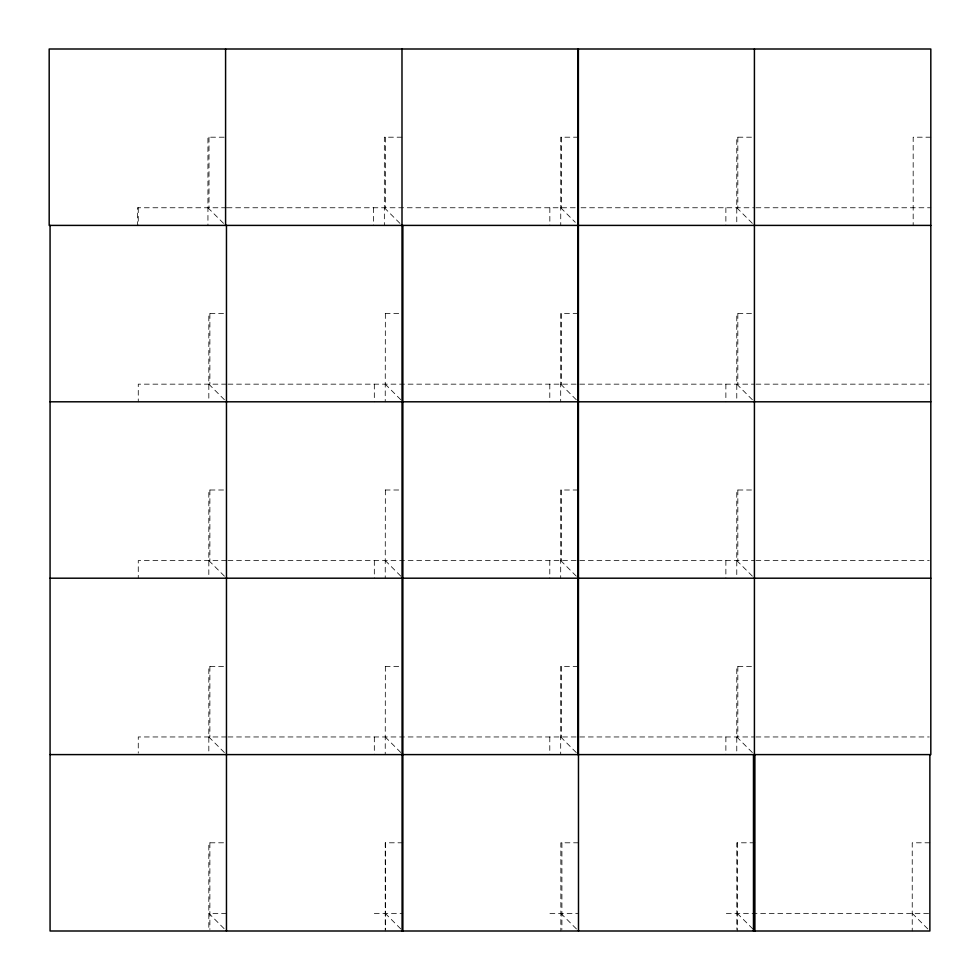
<?xml version="1.0" encoding="UTF-8"?>
<svg xmlns="http://www.w3.org/2000/svg" width="980" height="980" viewBox="0 0 980 980"><rect width="100%" height="100%" fill="white"/><g stroke="black" fill="none" stroke-linecap="round" stroke-linejoin="round"><path stroke-width="0.73" stroke-dasharray="4.9 3.68" d="M224.114 137.2L207.944 137.2L207.944 225.4M401.984 137.2L384.344 137.2L384.344 225.4M578.384 137.2L560.744 137.2L560.744 225.4M751.476 137.2L736.776 137.2L736.776 225.4M930.816 137.2L913.176 137.2L913.176 225.4M226.466 207.76L137.384 207.76L137.384 225.4M227.103 207.76L578.384 207.76M581.054 207.76L754.416 207.76M755.935 207.76L930.816 207.76M223.526 313.6L208.826 313.6L208.826 401.8M385.226 313.6L401.935 313.6M578.016 313.6L560.695 313.6L560.695 401.8M751.476 313.6L736.776 313.6L736.776 401.8M226.466 384.16L138.266 384.16L138.266 401.8M227.985 384.16L754.416 384.16M755.935 384.16L929.297 384.16M223.526 490L208.826 490L208.826 578.2M385.226 490L401.935 490M578.016 490L560.695 490L560.695 578.2M751.476 490L736.776 490L736.776 578.2M226.466 560.56L138.266 560.56L138.266 578.2M227.985 560.56L754.416 560.56M755.935 560.56L929.297 560.56M223.526 666.4L208.826 666.4L208.826 754.6M385.226 666.4L401.935 666.4M578.016 666.4L560.695 666.4L560.695 754.6M751.476 666.4L736.776 666.4L736.776 754.6M226.466 736.96L138.266 736.96L138.266 753.13M227.985 736.96L754.416 736.96M755.935 736.96L929.297 736.96M223.526 842.8L208.826 842.8L208.826 931M402.866 842.8L385.226 842.8L385.226 931M578.494 842.8L560.854 842.8L560.854 931M754.894 842.8L736.899 842.8L736.899 929.481M929.873 842.8L912.233 842.8L912.233 931M226.466 913.36L208.826 913.36L226.466 931M374.323 913.36L402.866 913.36M549.952 913.36L578.494 913.36M726.352 913.36L929.873 913.36M736.776 207.76L752.346 223.33M560.744 207.76L575.272 222.289M736.776 384.16L754.416 401.8M384.344 207.76L400.943 224.359M560.695 384.16L578.335 401.8M736.776 560.56L754.416 578.2M385.226 384.16L402.866 401.8M207.944 207.76L225.584 225.4M560.695 560.56L578.335 578.2M736.776 736.96L754.416 754.6M912.233 913.36L927.803 928.93M208.826 384.16L226.466 401.8M385.226 560.56L402.866 578.2M737.254 913.36L753.853 929.959M560.695 736.96L578.335 754.6M208.826 560.56L226.466 578.2M385.226 736.96L400.796 752.53M560.854 913.36L577.453 929.959M208.826 736.96L224.396 752.53M385.226 913.36L402.866 931M737.83 137.2L737.83 207.76M737.83 313.6L737.83 384.16M737.83 490L737.83 560.56M737.83 666.4L737.83 736.96M737.254 842.8L737.254 931M725.874 207.76L725.874 225.4M725.874 384.16L725.874 401.8M725.874 560.56L725.874 578.2M725.874 736.96L725.874 754.6M561.908 842.8L561.908 929.481M561.43 137.2L561.43 207.76M561.43 313.6L561.43 384.16M561.43 490L561.43 560.56M561.43 666.4L561.43 736.96M549.841 207.76L549.841 225.4M549.792 384.16L549.792 401.8M549.792 560.56L549.792 578.2M549.792 736.96L549.792 754.6M385.397 137.2L385.397 207.76M385.507 842.8L385.507 929.481M385.348 313.6L385.226 401.8M385.348 490L385.226 578.2M385.348 666.4L385.226 754.6M374.323 384.16L374.323 401.8M374.323 560.56L374.323 578.2M374.323 736.96L374.323 754.6M373.441 207.76L373.441 225.4M209.879 313.6L209.879 384.16M209.879 490L209.879 560.56M209.879 666.4L209.879 736.96M209.879 842.8L209.879 929.481M208.997 137.2L208.997 207.76M138.266 207.76L138.266 225.4"/><path stroke-width="1.47" d="M930.816 225.4L49.184 225.4L49.184 49L930.816 49L930.816 754.6L50.066 754.6M50.066 401.8L930.816 401.8M50.066 578.2L930.816 578.2M929.873 754.6L929.873 931L50.066 931L50.066 225.4M754.894 754.6L754.894 931M754.416 49L754.416 754.6M753.473 754.6L753.473 931M578.384 49L578.494 931M578.016 49L578.016 754.6M402.866 225.4L402.866 931M401.984 49L402.094 931M226.466 225.4L226.466 931M225.584 49L225.584 225.4"/></g></svg>
